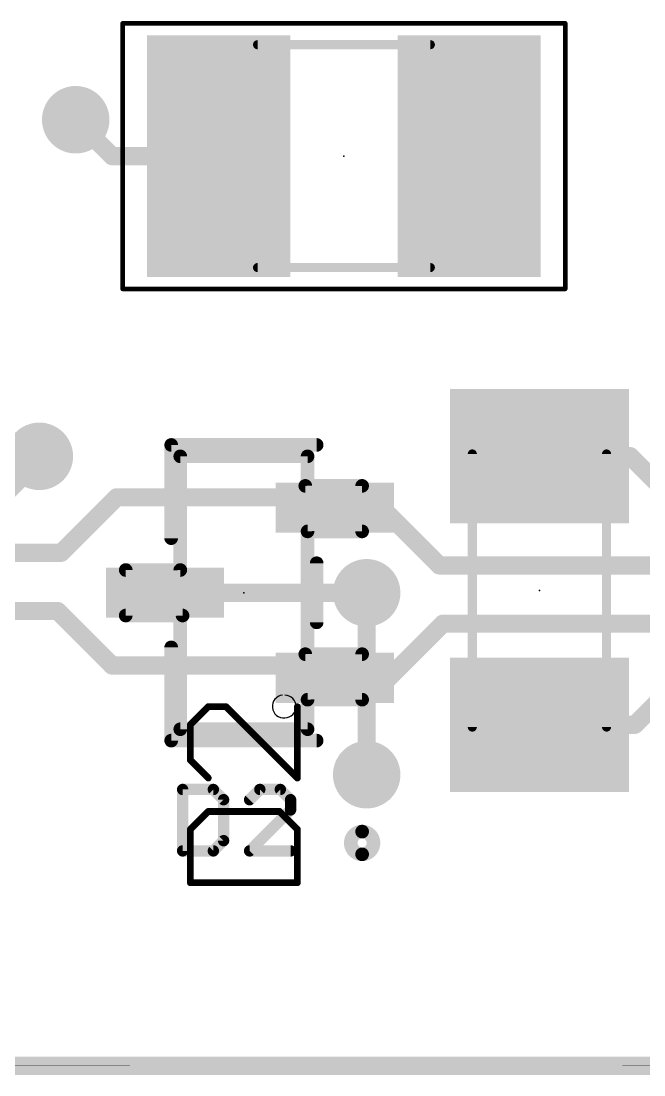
# Model space of a CAD drawing. Extents: x -1.2 to 42.7, y -0.2 to 19.4.
# Drawn here: x 5.28 to 12.24, y -0.1 to 11.67 of the extents above; entities that cross this region are included whole.
import ezdxf

# ---------------------------------------------------------------- set-up
doc = ezdxf.new("R2010")
doc.units = 0
for name, color, linetype in [('1', 12, 'CONTINUOUS'), ('121', 40, 'CONTINUOUS'), ('16', 132, 'CONTINUOUS'), ('18', 122, 'CONTINUOUS'), ('20', 53, 'CONTINUOUS'), ('21', 251, 'CONTINUOUS'), ('23', 53, 'CONTINUOUS'), ('25', 251, 'CONTINUOUS'), ('39', 12, 'CONTINUOUS'), ('51', 251, 'CONTINUOUS')]:
    doc.layers.add(name, color=color, linetype=linetype)

# ---------------------------------------------------------------- blocks, each defined once
blk = doc.blocks.new('RECT')
blk.add_solid([(-0.5, -0.5), (0.5, -0.5), (-0.5, 0.5), (0.5, 0.5)])
blk = doc.blocks.new('ROUNDV')
at = {"const_width": 0.5}
blk.add_lwpolyline([(0, -0.25, 1), (0, 0.25, 1), (0, -0.25)], format="xyb", dxfattribs=at)

msp = doc.modelspace()

# ---------------------------------------------------------------- linework, layer by layer
at = {"layer": '1'}
for points, const_width in [([(6.2992, 10.16), (5.8928, 10.5664)], 0.2032), ([(7.49, 10.16), (6.2992, 10.16)], 0.2032), ([(5.0592, 6.38), (5.4864, 6.8072)], 0.254), ([(11.0744, 6.8086), (12.089, 6.8086)], 0.2032), ([(12.089, 6.8086), (12.659, 6.2386)], 0.2032), ([(5.73, 5.73), (6.35, 6.35)], 0.2032), ([(6.35, 6.35), (8.6716, 6.35)], 0.2032), ([(8.6716, 6.35), (8.7884, 6.2332)], 0.2032), ([(8.7884, 6.2332), (9.3116, 6.2332)], 0.2032), ([(9.3116, 6.2332), (9.9562, 5.5886)], 0.2032), ([(4.1253, 5.73), (5.73, 5.73)], 0.2032), ([(13.589, 5.5886), (9.9562, 5.5886)], 0.2032), ([(6.8898, 5.2832), (9.144, 5.2832)], 0.2032), ([(4.1253, 5.08), (5.6896, 5.08)], 0.2032), ([(5.6896, 5.08), (6.2992, 4.4704)], 0.2032), ([(9.3912, 4.3332), (9.9966, 4.9386)], 0.2032), ([(13.589, 4.9386), (9.9966, 4.9386)], 0.2032), ([(6.2992, 4.4704), (8.6512, 4.4704)], 0.2032), ([(8.6512, 4.4704), (8.7884, 4.3332)], 0.2032), ([(8.7884, 4.3332), (9.3912, 4.3332)], 0.2032), ([(12.1398, 3.8086), (12.6198, 4.2886)], 0.2032), ([(11.0744, 3.8086), (12.1398, 3.8086)], 0.2032), ([(42.5704, 0), (0, 0)], 0.2032)]:
    msp.add_lwpolyline(points, dxfattribs=dict(at, const_width=const_width))
for points, const_width in [([(5.9287, 10.6023, 1), (5.8569, 10.5305)], 0.1016), ([(6.2992, 10.2108, 1), (6.2992, 10.1092)], 0.1016), ([(6.2633, 10.1241, 1), (6.3351, 10.1959)], 0.1016), ([(7.49, 10.1092, 1), (7.49, 10.2108)], 0.1016), ([(5.5313, 6.7623, 1), (5.4415, 6.8521)], 0.127), ([(11.0744, 6.8594, 1), (11.0744, 6.7578)], 0.1016), ([(12.1249, 6.8445, 1), (12.0531, 6.7727)], 0.1016), ([(12.089, 6.7578, 1), (12.089, 6.8594)], 0.1016), ([(6.35, 6.4008, 1), (6.35, 6.2992)], 0.1016), ([(6.3859, 6.3141, 1), (6.3141, 6.3859)], 0.1016), ([(8.7075, 6.3859, 1), (8.6357, 6.3141)], 0.1016), ([(8.6716, 6.2992, 1), (8.6716, 6.4008)], 0.1016), ([(8.7884, 6.284, 1), (8.7884, 6.1824)], 0.1016), ([(8.7525, 6.1973, 1), (8.8243, 6.2691)], 0.1016), ([(9.3475, 6.2691, 1), (9.2757, 6.1973)], 0.1016), ([(9.3116, 6.1824, 1), (9.3116, 6.284)], 0.1016), ([(5.6941, 5.7659, 1), (5.7659, 5.6941)], 0.1016), ([(5.73, 5.6792, 1), (5.73, 5.7808)], 0.1016), ([(9.9562, 5.6394, 1), (9.9562, 5.5378)], 0.1016), ([(9.9203, 5.5527, 1), (9.9921, 5.6245)], 0.1016), ([(6.8898, 5.334, 1), (6.8898, 5.2324)], 0.1016), ([(9.144, 5.2324, 1), (9.144, 5.334)], 0.1016), ([(5.7255, 5.1159, 1), (5.6537, 5.0441)], 0.1016), ([(5.6896, 5.0292, 1), (5.6896, 5.1308)], 0.1016), ([(9.9966, 4.9894, 1), (9.9966, 4.8878)], 0.1016), ([(10.0325, 4.9027, 1), (9.9607, 4.9745)], 0.1016), ([(6.2992, 4.5212, 1), (6.2992, 4.4196)], 0.1016), ([(6.2633, 4.4345, 1), (6.3351, 4.5063)], 0.1016), ([(8.6871, 4.5063, 1), (8.6153, 4.4345)], 0.1016), ([(8.6512, 4.4196, 1), (8.6512, 4.5212)], 0.1016), ([(8.7884, 4.384, 1), (8.7884, 4.2824)], 0.1016), ([(8.7525, 4.2973, 1), (8.8243, 4.3691)], 0.1016), ([(9.3553, 4.3691, 1), (9.4271, 4.2973)], 0.1016), ([(9.3912, 4.2824, 1), (9.3912, 4.384)], 0.1016), ([(11.0744, 3.8594, 1), (11.0744, 3.7578)], 0.1016), ([(12.1039, 3.8445, 1), (12.1757, 3.7727)], 0.1016), ([(12.1398, 3.7578, 1), (12.1398, 3.8594)], 0.1016)]:
    msp.add_lwpolyline(points, format="xyb", dxfattribs=dict(at, const_width=const_width))
at = {"layer": '121', "const_width": 0.127}
for points in [[(7.0875, 3.0867), (7.0875, 2.4003)], [(7.4307, 3.0867), (7.0875, 3.0867)], [(7.5451, 2.9723), (7.4307, 3.0867)], [(7.9503, 3.0867), (7.8359, 2.9723)], [(8.1791, 3.0867), (7.9503, 3.0867)], [(8.2935, 2.9723), (8.1791, 3.0867)], [(7.5451, 2.5147), (7.5451, 2.9723)], [(8.2935, 2.8579), (8.2935, 2.9723)], [(7.8359, 2.4003), (8.2935, 2.8579)], [(7.4307, 2.4003), (7.5451, 2.5147)], [(7.0875, 2.4003), (7.4307, 2.4003)], [(8.2935, 2.4003), (7.8359, 2.4003)]]:
    msp.add_lwpolyline(points, dxfattribs=at)
at = {"layer": '121', "const_width": 0.0635}
for points in [[(7.1192, 3.0867, 1), (7.0557, 3.0867)], [(7.0875, 3.1184, 1), (7.0875, 3.0549)], [(7.4531, 3.1091, 1), (7.4082, 3.0642)], [(7.4307, 3.0549, 1), (7.4307, 3.1184)], [(7.9503, 3.1184, 1), (7.9503, 3.0549)], [(7.9727, 3.0642, 1), (7.9278, 3.1091)], [(8.2015, 3.1091, 1), (8.1566, 3.0642)], [(8.1791, 3.0549, 1), (8.1791, 3.1184)], [(7.5768, 2.9723, 1), (7.5133, 2.9723)], [(7.5226, 2.9498, 1), (7.5675, 2.9947)], [(7.8134, 2.9947, 1), (7.8584, 2.9498)], [(8.3252, 2.9723, 1), (8.2617, 2.9723)], [(8.271, 2.9498, 1), (8.3159, 2.9947)], [(8.2617, 2.8579, 1), (8.3252, 2.8579)], [(8.3159, 2.8354, 1), (8.271, 2.8803)], [(7.5133, 2.5147, 1), (7.5768, 2.5147)], [(7.5675, 2.4922, 1), (7.5226, 2.5371)], [(7.0875, 2.4321, 1), (7.0875, 2.3685)], [(7.0557, 2.4003, 1), (7.1192, 2.4003)], [(7.4082, 2.4228, 1), (7.4531, 2.3778)], [(7.4307, 2.3685, 1), (7.4307, 2.4321)], [(7.8134, 2.4228, 1), (7.8584, 2.3778)], [(7.8359, 2.4321, 1), (7.8359, 2.3685)], [(8.2935, 2.3685, 1), (8.2935, 2.4321)]]:
    msp.add_lwpolyline(points, format="xyb", dxfattribs=at)
at = {"layer": '16', "const_width": 0.2032}
for points in [[(9.144, 5.2832), (9.144, 3.2512)], [(0, 0), (42.5704, 0)]]:
    msp.add_lwpolyline(points, dxfattribs=at)
at = {"layer": '16', "const_width": 0.1016}
for points in [[(9.1948, 5.2832, 1), (9.0932, 5.2832)], [(9.0932, 3.2512, 1), (9.1948, 3.2512)]]:
    msp.add_lwpolyline(points, format="xyb", dxfattribs=at)
at = {"layer": '20', "const_width": 0.001}
for points in [[(6.5001, 2), (6.5001, 0)], [(6.5001, 2), (12, 2)], [(12, 2), (12, 0)], [(0, 0), (6.5001, 0)], [(12, 0), (30.5003, 0)]]:
    msp.add_lwpolyline(points, dxfattribs=at)
at = {"layer": '20', "const_width": 0.0005}
for points in [[(6.5004, 2, 1), (6.4999, 2)], [(6.5001, 2.0002, 1), (6.5001, 1.9997)], [(12.0002, 2, 1), (11.9997, 2)], [(12, 1.9997, 1), (12, 2.0002)], [(6.4999, 0, 1), (6.5004, 0)], [(6.5001, -0.0003, 1), (6.5001, 0.0003)], [(12, 0.0002, 1), (12, -0.0003)], [(11.9997, 0, 1), (12.0002, 0)]]:
    msp.add_lwpolyline(points, format="xyb", dxfattribs=at)
at = {"layer": '21', "const_width": 0.1524}
for points in [[(8.5852, 6.9342), (6.9596, 6.9342)], [(6.9596, 6.9342), (6.9596, 5.8928)], [(8.5852, 4.953), (8.5852, 5.6134)], [(6.9596, 4.6736), (6.9596, 3.6322)], [(6.9596, 3.6322), (8.5852, 3.6322)]]:
    msp.add_lwpolyline(points, dxfattribs=at)
at = {"layer": '21'}
for points, const_width in [([(6.9596, 6.9723, 1), (6.9596, 6.8961)], 0.0762), ([(6.9977, 6.9342, 1), (6.9215, 6.9342)], 0.0762), ([(8.5852, 6.8961, 1), (8.5852, 6.9723)], 0.0762), ([(6.9215, 5.8928, 1), (6.9977, 5.8928)], 0.0762), ([(8.6233, 5.6134, 1), (8.5471, 5.6134)], 0.0762), ([(8.5471, 4.953, 1), (8.6233, 4.953)], 0.0762), ([(6.9977, 4.6736, 1), (6.9215, 4.6736)], 0.0762), ([(6.9596, 3.6703, 1), (6.9596, 3.5941)], 0.0762), ([(6.9215, 3.6322, 1), (6.9977, 3.6322)], 0.0762), ([(8.5852, 3.5941, 1), (8.5852, 3.6703)], 0.0762), ([(9.0932, 2.6162, 1), (9.0932, 2.3622)], 0.1524), ([(9.0932, 2.3622, 1), (9.0932, 2.6162)], 0.1524), ([(9.0932, 2.6543, 1), (9.0932, 2.5781)], 0.0762), ([(9.0932, 2.5781, 1), (9.0932, 2.6543)], 0.0762), ([(9.0932, 2.4003, 1), (9.0932, 2.3241)], 0.0762), ([(9.0932, 2.3241, 1), (9.0932, 2.4003)], 0.0762)]:
    msp.add_lwpolyline(points, format="xyb", dxfattribs=dict(at, const_width=const_width))
at = {"layer": '23'}
for p in [(8.89, 10.16), (11.0744, 5.3086), (7.7724, 5.2832)]:
    msp.add_point(p, dxfattribs=at)
at = {"layer": '25', "const_width": 0.0762}
for points in [[(7.3736, 4.0106), (7.1745, 3.8115)], [(7.5728, 4.0106), (7.3736, 4.0106)], [(8.3693, 3.2141), (7.5728, 4.0106)], [(8.3693, 4.0106), (8.3693, 3.2141)], [(7.1745, 3.8115), (7.1745, 3.4132)], [(7.1745, 3.4132), (7.3736, 3.2141)], [(7.3736, 2.8412), (7.1745, 2.6421)], [(8.1702, 2.8412), (7.3736, 2.8412)], [(8.3693, 2.6421), (8.1702, 2.8412)], [(7.1745, 2.6421), (7.1745, 2.0447)], [(8.3693, 2.0447), (8.3693, 2.6421)], [(7.1745, 2.0447), (8.3693, 2.0447)]]:
    msp.add_lwpolyline(points, dxfattribs=at)
at = {"layer": '25', "const_width": 0.0381}
for points in [[(7.3736, 4.0297, 1), (7.3736, 3.9916)], [(7.3871, 3.9972, 1), (7.3601, 4.0241)], [(7.5862, 4.0241, 1), (7.5593, 3.9972)], [(7.5728, 3.9916, 1), (7.5728, 4.0297)], [(8.3884, 4.0106, 1), (8.3503, 4.0106)], [(7.1935, 3.8115, 1), (7.1554, 3.8115)], [(7.161, 3.825, 1), (7.188, 3.798)], [(7.188, 3.4267, 1), (7.161, 3.3998)], [(7.1554, 3.4132, 1), (7.1935, 3.4132)], [(7.3601, 3.2006, 1), (7.3871, 3.2276)], [(8.3503, 3.2141, 1), (8.3884, 3.2141)], [(8.3558, 3.2006, 1), (8.3828, 3.2276)], [(7.3736, 2.8603, 1), (7.3736, 2.8222)], [(7.3871, 2.8278, 1), (7.3601, 2.8547)], [(8.1836, 2.8547, 1), (8.1567, 2.8278)], [(8.1702, 2.8222, 1), (8.1702, 2.8603)], [(7.1935, 2.6421, 1), (7.1554, 2.6421)], [(7.161, 2.6556, 1), (7.188, 2.6286)], [(8.3884, 2.6421, 1), (8.3503, 2.6421)], [(8.3558, 2.6286, 1), (8.3828, 2.6556)], [(7.1745, 2.0638, 1), (7.1745, 2.0257)], [(7.1554, 2.0447, 1), (7.1935, 2.0447)], [(8.3503, 2.0447, 1), (8.3884, 2.0447)], [(8.3693, 2.0257, 1), (8.3693, 2.0638)]]:
    msp.add_lwpolyline(points, format="xyb", dxfattribs=at)
at = {"layer": '39', "const_width": 0.0508}
for points in [[(6.417, 11.643), (11.363, 11.643)], [(6.417, 8.677), (6.417, 11.643)], [(11.363, 11.643), (11.363, 8.677)], [(11.363, 8.677), (6.417, 8.677)]]:
    msp.add_lwpolyline(points, dxfattribs=at)
at = {"layer": '39', "const_width": 0.0254}
for points in [[(6.417, 11.6557, 1), (6.417, 11.6303)], [(6.4297, 11.643, 1), (6.4043, 11.643)], [(11.3757, 11.643, 1), (11.3503, 11.643)], [(11.363, 11.6303, 1), (11.363, 11.6557)], [(6.417, 8.6897, 1), (6.417, 8.6643)], [(6.4043, 8.677, 1), (6.4297, 8.677)], [(11.3503, 8.677, 1), (11.3757, 8.677)], [(11.363, 8.6643, 1), (11.363, 8.6897)]]:
    msp.add_lwpolyline(points, format="xyb", dxfattribs=at)
at = {"layer": '51'}
for points, const_width in [([(7.9248, 11.4046), (9.8552, 11.4046)], 0.1016), ([(7.9248, 8.9154), (9.8552, 8.9154)], 0.1016), ([(8.4836, 6.8072), (7.0612, 6.8072)], 0.1524), ([(7.0612, 6.8072), (7.0612, 3.7592)], 0.1524), ([(8.4836, 3.7592), (8.4836, 6.8072)], 0.1524), ([(10.3244, 3.7836), (10.3244, 6.8336)], 0.1016), ([(11.8244, 6.8336), (11.8244, 3.7836)], 0.1016), ([(8.4582, 6.477), (8.4836, 5.969)], 0.1524), ([(9.0932, 6.477), (8.4582, 6.477)], 0.1524), ([(9.0932, 5.969), (9.0932, 6.477)], 0.1524), ([(8.4836, 5.969), (9.0932, 5.969)], 0.1524), ([(7.0612, 5.5372), (6.4516, 5.5372)], 0.1524), ([(6.4516, 5.5372), (6.4516, 5.0292)], 0.1524), ([(7.0866, 5.0292), (7.0612, 5.5372)], 0.1524), ([(6.4516, 5.0292), (7.0866, 5.0292)], 0.1524), ([(8.4582, 4.5974), (8.4836, 4.0894)], 0.1524), ([(9.0932, 4.5974), (8.4582, 4.5974)], 0.1524), ([(9.0932, 4.0894), (9.0932, 4.5974)], 0.1524), ([(8.4836, 4.0894), (9.0932, 4.0894)], 0.1524), ([(7.0612, 3.7592), (8.4836, 3.7592)], 0.1524)]:
    msp.add_lwpolyline(points, dxfattribs=dict(at, const_width=const_width))
for points, const_width in [([(7.9248, 11.43, 1), (7.9248, 11.3792)], 0.0508), ([(9.8552, 11.3792, 1), (9.8552, 11.43)], 0.0508), ([(7.9248, 8.9408, 1), (7.9248, 8.89)], 0.0508), ([(9.8552, 8.89, 1), (9.8552, 8.9408)], 0.0508), ([(7.0612, 6.8453, 1), (7.0612, 6.7691)], 0.0762), ([(7.0993, 6.8072, 1), (7.0231, 6.8072)], 0.0762), ([(8.5217, 6.8072, 1), (8.4455, 6.8072)], 0.0762), ([(8.4836, 6.7691, 1), (8.4836, 6.8453)], 0.0762), ([(10.3498, 6.8336, 1), (10.299, 6.8336)], 0.0508), ([(11.8498, 6.8336, 1), (11.799, 6.8336)], 0.0508), ([(8.4963, 6.4789, 1), (8.4201, 6.4751)], 0.0762), ([(8.4582, 6.5151, 1), (8.4582, 6.4389)], 0.0762), ([(9.1313, 6.477, 1), (9.0551, 6.477)], 0.0762), ([(9.0932, 6.4389, 1), (9.0932, 6.5151)], 0.0762), ([(8.4836, 6.0071, 1), (8.4836, 5.9309)], 0.0762), ([(8.4455, 5.9671, 1), (8.5217, 5.9709)], 0.0762), ([(9.0551, 5.969, 1), (9.1313, 5.969)], 0.0762), ([(9.0932, 5.9309, 1), (9.0932, 6.0071)], 0.0762), ([(6.4516, 5.5753, 1), (6.4516, 5.4991)], 0.0762), ([(6.4897, 5.5372, 1), (6.4135, 5.5372)], 0.0762), ([(7.0993, 5.5391, 1), (7.0231, 5.5353)], 0.0762), ([(7.0612, 5.4991, 1), (7.0612, 5.5753)], 0.0762), ([(6.4516, 5.0673, 1), (6.4516, 4.9911)], 0.0762), ([(6.4135, 5.0292, 1), (6.4897, 5.0292)], 0.0762), ([(7.0485, 5.0273, 1), (7.1247, 5.0311)], 0.0762), ([(7.0866, 4.9911, 1), (7.0866, 5.0673)], 0.0762), ([(8.4963, 4.5993, 1), (8.4201, 4.5955)], 0.0762), ([(8.4582, 4.6355, 1), (8.4582, 4.5593)], 0.0762), ([(9.1313, 4.5974, 1), (9.0551, 4.5974)], 0.0762), ([(9.0932, 4.5593, 1), (9.0932, 4.6355)], 0.0762), ([(8.4836, 4.1275, 1), (8.4836, 4.0513)], 0.0762), ([(8.4455, 4.0875, 1), (8.5217, 4.0913)], 0.0762), ([(9.0551, 4.0894, 1), (9.1313, 4.0894)], 0.0762), ([(9.0932, 4.0513, 1), (9.0932, 4.1275)], 0.0762), ([(7.0612, 3.7973, 1), (7.0612, 3.7211)], 0.0762), ([(7.0231, 3.7592, 1), (7.0993, 3.7592)], 0.0762), ([(8.4455, 3.7592, 1), (8.5217, 3.7592)], 0.0762), ([(8.4836, 3.7211, 1), (8.4836, 3.7973)], 0.0762), ([(10.299, 3.7836, 1), (10.3498, 3.7836)], 0.0508), ([(11.799, 3.7836, 1), (11.8498, 3.7836)], 0.0508)]:
    msp.add_lwpolyline(points, format="xyb", dxfattribs=dict(at, const_width=const_width))
for centre, radius, start, end in [((8.2169, 4.0132), 0.1276, 95.7106, 275.7106), ((8.2296, 4.0132), 0.127, 270, 90)]:
    msp.add_arc(centre, radius, start, end, dxfattribs=at)

# ---------------------------------------------------------------- block references
at = {"layer": '1', "xscale": 1.6, "yscale": 2.7}
for p in [(7.49, 10.16), (10.29, 10.16)]:
    msp.add_blockref('RECT', p, dxfattribs=at)
at = {"layer": '1'}
for p, xscale, yscale, rotation in [((11.0744, 6.8086), 1.5, 2, 270), ((8.7884, 6.2332), 0.5588, 1.3208, 90), ((6.8898, 5.2832), 0.5588, 1.3208, 90), ((8.7884, 4.3332), 0.5588, 1.3208, 90), ((11.0744, 3.8086), 1.5, 2, 270)]:
    msp.add_blockref('RECT', p, dxfattribs=dict(at, xscale=xscale, yscale=yscale, rotation=rotation))
at = {"layer": '18', "xscale": 0.754, "yscale": 0.754}
for p in [(5.8928, 10.5664), (5.8928, 10.5664), (5.4864, 6.8072), (5.4864, 6.8072), (9.144, 5.2832), (9.144, 5.2832), (9.144, 3.2512), (9.144, 3.2512)]:
    msp.add_blockref('ROUNDV', p, dxfattribs=at)
at = {"layer": '51', "xscale": 0.7501, "yscale": 2.5999}
for p in [(7.5633, 10.1646), (10.2168, 10.1555)]:
    msp.add_blockref('RECT', p, dxfattribs=at)
at = {"layer": '51', "xscale": 0.5, "yscale": 1.6, "rotation": 270}
for p in [(11.0744, 6.6586), (11.0744, 3.9586)]:
    msp.add_blockref('RECT', p, dxfattribs=at)

doc.saveas('drawing.dxf')
